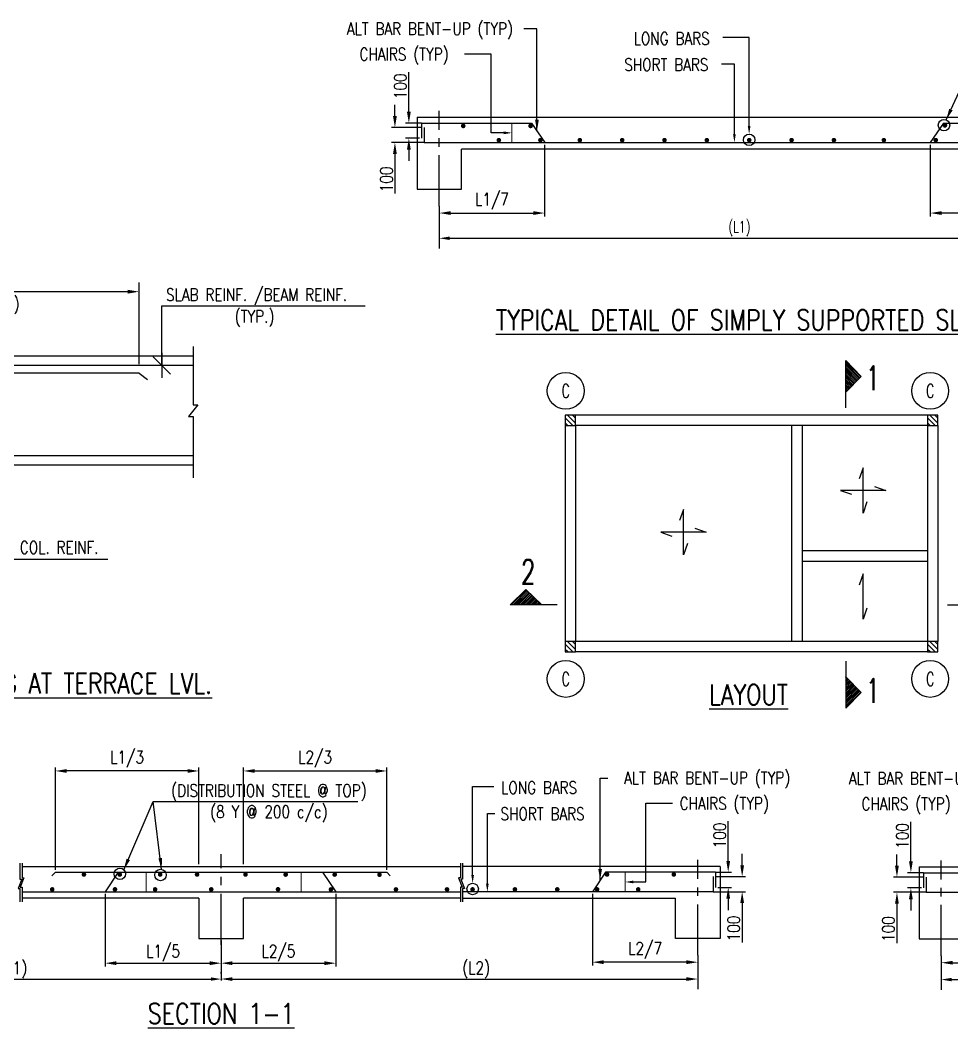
# Model space of a CAD drawing. Extents: x 482149 to 629471, y -388107 to -272741.
# Drawn here: x 565117 to 585690, y -314157 to -291904 of the extents above; entities that cross this region are included whole.
import ezdxf
from ezdxf.enums import TextEntityAlignment as Align
from ezdxf.lldxf.tags import DXFTag

# ---------------------------------------------------------------- set-up
doc = ezdxf.new("R2010")
doc.units = 0
doc.header["$LTSCALE"] = 500
doc.header["$MEASUREMENT"] = 0
doc.linetypes.add('CENTER2', pattern=[1.125, 0.75, -0.125, 0.125, -0.125])
doc.linetypes.add('HIDDEN2', pattern=[0.1875, 0.125, -0.0625])
doc.layers.get('DEFPOINTS').update_dxf_attribs({"color": 4})
for name, color, linetype in [('BRAKE LINE', 8, 'Continuous'), ('CENTERLINE', 8, 'CENTER2'), ('DIM', 5, 'Continuous'), ('dimention', 7, 'Continuous'), ('hat', 8, 'Continuous'), ('NO. SECTION', 1, 'Continuous'), ('other', 5, 'Continuous'), ('S-BEAM INNER', 4, 'HIDDEN2'), ('S-COLUMN', 1, 'Continuous'), ('S-COLUMN CIRCLE', 9, 'Continuous'), ('S-COLUMN HATCH', 8, 'Continuous'), ('S-COLUMN NO', 2, 'Continuous'), ('S-CONCRET LINE', 4, 'Continuous'), ('S-REINFORCEMENT', 6, 'Continuous'), ('S-SCHEDULE', 2, 'Continuous'), ('S-SLAB MARK', 3, 'Continuous'), ('S-TEXT-1', 4, 'Continuous'), ('S-TITLE', 6, 'Continuous'), ('TXT', 4, 'Continuous')]:
    doc.layers.add(name, color=color, linetype=linetype)
doc.layers.add('LINE', color=253, linetype='Continuous', lineweight=18)
doc.styles.add('ROMANS', font='simplex.shx', dxfattribs={"width": 0.8, "height": 275, "bigfont": 'bigfont.shx'})
doc.styles.add('ROMENT', font='simplex.shx', dxfattribs={"bigfont": 'bigfont.shx'})
tags = doc.linetypes.add('HIDDEN', pattern=[0.375, 0.25, -0.125]).pattern_tags.tags
tags[6:7] = [DXFTag(74, 4), DXFTag(75, 0), DXFTag(340, '0'), DXFTag(46, 1.0), DXFTag(50, 0.0), DXFTag(44, 0.0), DXFTag(45, 0.0)]
tags[4:5] = [DXFTag(74, 4), DXFTag(75, 0), DXFTag(340, '0'), DXFTag(46, 1.0), DXFTag(50, 0.0), DXFTag(44, 0.0), DXFTag(45, 0.0)]
doc.dimstyles.new('5', dxfattribs={"dimtxt": 250, "dimasz": 250, "dimexe": 60, "dimexo": 60, "dimgap": 150, "dimtad": 1, "dimdec": 0, "dimlfac": 0.2, "dimzin": 0, "dimdsep": 46, "dimtxsty": 'ROMANS', "dimcen": -250, "dimclrd": 5, "dimclre": 5, "dimclrt": 4, "dimadec": 0, "dimazin": 0, "dimtfac": 1, "dimtdec": 0, "dimtix": 1, "dimtofl": 0, "dimtmove": 2, "dimatfit": 3, "dimfxl": 0, "dimtolj": 1, "dimtzin": 0, "dimarcsym": 0})
doc.dimstyles.new('Copy(2) of Standard', dxfattribs={"dimtxt": 300, "dimasz": 250, "dimexe": 75, "dimexo": 50, "dimgap": 50, "dimtad": 1, "dimdec": 0, "dimrnd": 5, "dimzin": 0, "dimdsep": 46, "dimtxsty": 'ROMANS', "dimcen": 0, "dimclrd": 5, "dimclre": 5, "dimclrt": 4, "dimadec": 0, "dimazin": 0, "dimtfac": 1, "dimtdec": 0, "dimtofl": 0, "dimtmove": 0, "dimatfit": 3, "dimfxl": 0, "dimtolj": 1, "dimtzin": 0, "dimarcsym": 0})
doc.dimstyles.new('dim25', dxfattribs={"dimtxt": 250, "dimasz": 250, "dimexe": 200, "dimexo": 200, "dimgap": 100, "dimtad": 1, "dimdec": 0, "dimlfac": 0.25, "dimzin": 0, "dimdsep": 46, "dimtxsty": 'ROMANS', "dimcen": 0, "dimclrd": 5, "dimclre": 5, "dimclrt": 4, "dimadec": 0, "dimazin": 0, "dimtfac": 1, "dimtdec": 0, "dimtix": 1, "dimtofl": 0, "dimtmove": 2, "dimatfit": 3, "dimfxl": 0, "dimtolj": 1, "dimtzin": 0, "dimlwd": -1, "dimlwe": -1, "dimarcsym": 0})
doc.dimstyles.new('INT$7', dxfattribs={"dimtxt": 9, "dimasz": 8, "dimexe": 8, "dimexo": 3, "dimgap": 2, "dimtad": 1, "dimdec": 0, "dimzin": 0, "dimdsep": 46, "dimtxsty": 'ROMANS', "dimblk": 'DIMTICK', "dimcen": -0.25, "dimclrd": 5, "dimclre": 5, "dimclrt": 4, "dimadec": 0, "dimazin": 0, "dimtfac": 1, "dimtdec": 0, "dimtix": 1, "dimtofl": 0, "dimtmove": 2, "dimatfit": 3, "dimldrblk": 'DIMTICK', "dimfxl": 0, "dimtolj": 1, "dimtzin": 0, "dimarcsym": 0})
doc.dimstyles.new('INT1', dxfattribs={"dimtxt": 250, "dimasz": 250, "dimexe": 150, "dimexo": 60, "dimgap": 75, "dimtad": 1, "dimdec": 0, "dimzin": 0, "dimdsep": 46, "dimtxsty": 'ROMANS', "dimcen": -250, "dimclrd": 5, "dimclre": 5, "dimclrt": 4, "dimadec": 0, "dimazin": 0, "dimtfac": 1, "dimtdec": 0, "dimtix": 1, "dimtofl": 0, "dimtmove": 2, "dimatfit": 3, "dimfxl": 0, "dimtolj": 1, "dimtzin": 0, "dimarcsym": 0})

# ---------------------------------------------------------------- blocks, each defined once
blk = doc.blocks.new('*D62')
at = {"layer": 'DEFPOINTS', "color": 0}
for p in [(576699, -294608), (574372, -296008), (576699, -296164)]:
    blk.add_point(p, dxfattribs=at)
at = {"layer": 'DIM', "color": 5, "lineweight": -2}
for p, q in [((576699, -294658), (576699, -296239)), ((574372, -296058), (574372, -296239)), ((574622, -296164), (576449, -296164))]:
    blk.add_line(p, q, dxfattribs=at)
at = {"layer": 'DIM', "color": 5}
for points in [[(574622, -296122), (574622, -296206), (574372, -296164)], [(576449, -296206), (576449, -296122), (576699, -296164)]]:
    blk.add_solid(points, dxfattribs=at)
at = {"layer": 'DIM', "color": 4, "insert": (575535, -295904), "char_height": 275, "attachment_point": 5, "style": 'ROMANS'}
blk.add_mtext('\\A1;L1/7', dxfattribs=at)
blk = doc.blocks.new('*D63')
at = {"layer": 'DEFPOINTS', "color": 0}
for p in [(573700, -294177), (574027, -294177), (573982, -294512)]:
    blk.add_point(p, dxfattribs=at)
at = {"layer": 'DIM', "color": 5, "lineweight": -2}
for p, q in [((573700, -293927), (573700, -293053)), ((573977, -294177), (573625, -294177)), ((573932, -294512), (573625, -294512)), ((573700, -294762), (573700, -295012))]:
    blk.add_line(p, q, dxfattribs=at)
at = {"layer": 'DIM', "color": 5}
for points in [[(573658, -293927), (573742, -293927), (573700, -294177)], [(573742, -294762), (573658, -294762), (573700, -294512)]]:
    blk.add_solid(points, dxfattribs=at)
at = {"layer": 'DIM', "color": 4, "insert": (573512, -293365), "char_height": 275, "attachment_point": 5, "rotation": 90, "style": 'ROMANS'}
blk.add_mtext('\\A1;100', dxfattribs=at)
blk = doc.blocks.new('*D64')
at = {"layer": 'DEFPOINTS', "color": 0}
for p in [(574035, -294273), (573392, -294608), (574080, -294608)]:
    blk.add_point(p, dxfattribs=at)
at = {"layer": 'DIM', "color": 5, "lineweight": -2}
for p, q in [((573392, -294023), (573392, -293773)), ((573985, -294273), (573317, -294273)), ((574030, -294608), (573317, -294608)), ((573392, -294858), (573392, -295732))]:
    blk.add_line(p, q, dxfattribs=at)
at = {"layer": 'DIM', "color": 5}
for points in [[(573350, -294023), (573434, -294023), (573392, -294273)], [(573434, -294858), (573350, -294858), (573392, -294608)]]:
    blk.add_solid(points, dxfattribs=at)
at = {"layer": 'DIM', "color": 4, "insert": (573205, -295420), "char_height": 275, "attachment_point": 5, "rotation": 90, "style": 'ROMANS'}
blk.add_mtext('\\A1;100', dxfattribs=at)
blk = doc.blocks.new('*D65')
at = {"layer": 'DEFPOINTS', "color": 0}
for p in [(585215, -294608), (585215, -296164), (587752, -296008)]:
    blk.add_point(p, dxfattribs=at)
at = {"layer": 'DIM', "color": 5, "lineweight": -2}
for p, q in [((585215, -294658), (585215, -296239)), ((587502, -296164), (585465, -296164)), ((587752, -296058), (587752, -296239))]:
    blk.add_line(p, q, dxfattribs=at)
at = {"layer": 'DIM', "color": 5}
for points in [[(585465, -296122), (585465, -296206), (585215, -296164)], [(587502, -296206), (587502, -296122), (587752, -296164)]]:
    blk.add_solid(points, dxfattribs=at)
at = {"layer": 'DIM', "color": 4, "insert": (586484, -295904), "char_height": 275, "attachment_point": 5, "style": 'ROMANS'}
blk.add_mtext('\\A1;L1/7', dxfattribs=at)
blk = doc.blocks.new('DIMTICK')
for p, q in [((0, 1), (0, -1)), ((-1, 0), (1, 0))]:
    blk.add_line(p, q)
at = {"color": 2, "const_width": 0.1}
blk.add_lwpolyline([(0.707, 0.707), (-0.707, -0.707)], dxfattribs=at)
blk = doc.blocks.new('*D169')
at = {"layer": 'DEFPOINTS', "color": 0}
for p in [(567744, -297900), (567744, -299698), (561675, -299818)]:
    blk.add_point(p, dxfattribs=at)
at = {"layer": 'DIM', "color": 5}
for p, q in [((561675, -299618), (561675, -297700)), ((567744, -299498), (567744, -297700)), ((561925, -297900), (567494, -297900))]:
    blk.add_line(p, q, dxfattribs=at)
for points in [[(561925, -297859), (561925, -297942), (561675, -297900)], [(567494, -297942), (567494, -297859), (567744, -297900)]]:
    blk.add_solid(points, dxfattribs=at)
at = {"layer": 'DIM', "color": 4, "char_height": 275, "attachment_point": 5, "style": 'ROMANS'}
for s, insert in [('\\A1;Ld', (564709, -297663)), ('(TYP)', (564709, -298210))]:
    blk.add_mtext(s, dxfattribs=dict(at, insert=insert))
blk = doc.blocks.new('*D456')
at = {"layer": 'DEFPOINTS', "color": 0}
for p in [(580080, -312518), (580080, -313079), (569555, -313110)]:
    blk.add_point(p, dxfattribs=at)
at = {"layer": 'DIM', "color": 5, "lineweight": -2}
for p, q in [((580080, -312668), (580080, -313229)), ((569555, -312960), (569555, -312929)), ((569805, -313079), (579830, -313079))]:
    blk.add_line(p, q, dxfattribs=at)
at = {"layer": 'DIM', "color": 5}
for points in [[(569805, -313038), (569805, -313121), (569555, -313079)], [(579830, -313121), (579830, -313038), (580080, -313079)]]:
    blk.add_solid(points, dxfattribs=at)
blk = doc.blocks.new('*D457')
at = {"layer": 'DEFPOINTS', "color": 0}
for p in [(573214, -308484), (570046, -310592), (573214, -310720)]:
    blk.add_point(p, dxfattribs=at)
at = {"layer": 'TXT', "color": 5, "linetype": 'ByBlock', "lineweight": -2}
for p, q in [((570046, -310542), (570046, -308409)), ((573214, -310670), (573214, -308409))]:
    blk.add_line(p, q, dxfattribs=at)
at = {"layer": 'TXT', "color": 5, "lineweight": -2}
blk.add_line((570296, -308484), (572964, -308484), dxfattribs=at)
at = {"layer": 'TXT', "color": 5}
for points in [[(570296, -308443), (570296, -308526), (570046, -308484)], [(572964, -308526), (572964, -308443), (573214, -308484)]]:
    blk.add_solid(points, dxfattribs=at)
at = {"layer": 'TXT', "color": 4, "insert": (571630, -308225), "char_height": 275, "attachment_point": 5, "style": 'ROMANS'}
blk.add_mtext('\\A1;{L2/3}', dxfattribs=at)
blk = doc.blocks.new('*D458')
at = {"layer": 'DEFPOINTS', "color": 0}
for p in [(572087, -311151), (569555, -312181), (572087, -312729)]:
    blk.add_point(p, dxfattribs=at)
at = {"layer": 'DIM', "color": 5, "lineweight": -2}
for p, q in [((572087, -311201), (572087, -312804)), ((569555, -312231), (569555, -312804)), ((569805, -312729), (571837, -312729))]:
    blk.add_line(p, q, dxfattribs=at)
at = {"layer": 'DIM', "color": 5}
for points in [[(569805, -312687), (569805, -312771), (569555, -312729)], [(571837, -312771), (571837, -312687), (572087, -312729)]]:
    blk.add_solid(points, dxfattribs=at)
at = {"layer": 'DIM', "color": 4, "insert": (570821, -312509), "char_height": 275, "attachment_point": 5, "style": 'ROMANS'}
blk.add_mtext('\\A1;{L2/5}', dxfattribs=at)
blk = doc.blocks.new('*D459')
at = {"layer": 'DEFPOINTS', "color": 0}
for p in [(566992, -311151), (569555, -312181), (569555, -312729)]:
    blk.add_point(p, dxfattribs=at)
at = {"layer": 'DIM', "color": 5, "lineweight": -2}
for p, q in [((566992, -311201), (566992, -312804)), ((569555, -312231), (569555, -312804)), ((567242, -312729), (569305, -312729))]:
    blk.add_line(p, q, dxfattribs=at)
at = {"layer": 'DIM', "color": 5}
for points in [[(567242, -312687), (567242, -312771), (566992, -312729)], [(569305, -312771), (569305, -312687), (569555, -312729)]]:
    blk.add_solid(points, dxfattribs=at)
at = {"layer": 'DIM', "color": 4, "insert": (568273, -312509), "char_height": 275, "attachment_point": 5, "style": 'ROMANS'}
blk.add_mtext('\\A1;L1/5', dxfattribs=at)
blk = doc.blocks.new('*D461')
at = {"layer": 'DEFPOINTS', "color": 0}
for p in [(565895, -308484), (569063, -310592), (565895, -310720)]:
    blk.add_point(p, dxfattribs=at)
at = {"layer": 'TXT', "color": 5, "linetype": 'ByBlock', "lineweight": -2}
for p, q in [((565895, -310670), (565895, -308409)), ((569063, -310542), (569063, -308409))]:
    blk.add_line(p, q, dxfattribs=at)
at = {"layer": 'TXT', "color": 5, "lineweight": -2}
blk.add_line((568813, -308484), (566145, -308484), dxfattribs=at)
at = {"layer": 'TXT', "color": 5}
for points in [[(566145, -308443), (566145, -308526), (565895, -308484)], [(568813, -308526), (568813, -308443), (569063, -308484)]]:
    blk.add_solid(points, dxfattribs=at)
at = {"layer": 'TXT', "color": 4, "insert": (567479, -308225), "char_height": 275, "attachment_point": 5, "style": 'ROMANS'}
blk.add_mtext('\\A1;L1/3', dxfattribs=at)
blk = doc.blocks.new('*D464')
at = {"layer": 'DEFPOINTS', "color": 0}
for p in [(577753, -311151), (580080, -312551), (577753, -312707)]:
    blk.add_point(p, dxfattribs=at)
at = {"layer": 'DIM', "color": 5, "lineweight": -2}
for p, q in [((577753, -311201), (577753, -312782)), ((580080, -312601), (580080, -312782)), ((579830, -312707), (578003, -312707))]:
    blk.add_line(p, q, dxfattribs=at)
at = {"layer": 'DIM', "color": 5}
for points in [[(578003, -312665), (578003, -312749), (577753, -312707)], [(579830, -312749), (579830, -312665), (580080, -312707)]]:
    blk.add_solid(points, dxfattribs=at)
at = {"layer": 'DIM', "color": 4, "insert": (578917, -312447), "char_height": 275, "attachment_point": 5, "style": 'ROMANS'}
blk.add_mtext('\\A1;{L2/7}', dxfattribs=at)
blk = doc.blocks.new('*D465')
at = {"layer": 'DEFPOINTS', "color": 0}
for p in [(580425, -310720), (580752, -310720), (580470, -311055)]:
    blk.add_point(p, dxfattribs=at)
at = {"layer": 'TXT', "color": 5, "linetype": 'ByBlock', "lineweight": -2}
for p, q in [((580752, -310470), (580752, -309596)), ((580475, -310720), (580827, -310720)), ((580520, -311055), (580827, -311055)), ((580752, -311305), (580752, -311555))]:
    blk.add_line(p, q, dxfattribs=at)
at = {"layer": 'TXT', "color": 5}
for points in [[(580711, -310470), (580794, -310470), (580752, -310720)], [(580794, -311305), (580711, -311305), (580752, -311055)]]:
    blk.add_solid(points, dxfattribs=at)
at = {"layer": 'TXT', "color": 4, "insert": (580565, -309908), "char_height": 275, "attachment_point": 5, "rotation": 90, "style": 'ROMANS'}
blk.add_mtext('\\A1;100', dxfattribs=at)
blk = doc.blocks.new('*D466')
at = {"layer": 'DEFPOINTS', "color": 0}
for p in [(580418, -310816), (580373, -311151), (581060, -311151)]:
    blk.add_point(p, dxfattribs=at)
at = {"layer": 'DIM', "color": 5, "lineweight": -2}
for p, q in [((581060, -310566), (581060, -310316)), ((580468, -310816), (581135, -310816)), ((580423, -311151), (581135, -311151)), ((581060, -311401), (581060, -312275))]:
    blk.add_line(p, q, dxfattribs=at)
at = {"layer": 'DIM', "color": 5}
for points in [[(581019, -310566), (581102, -310566), (581060, -310816)], [(581102, -311401), (581019, -311401), (581060, -311151)]]:
    blk.add_solid(points, dxfattribs=at)
at = {"layer": 'DIM', "color": 4, "insert": (580873, -311963), "char_height": 275, "attachment_point": 5, "rotation": 90, "style": 'ROMANS'}
blk.add_mtext('\\A1;100', dxfattribs=at)
blk = doc.blocks.new('*D470')
at = {"layer": 'DEFPOINTS', "color": 0}
for p in [(587785, -311163), (585458, -312562), (587785, -312718)]:
    blk.add_point(p, dxfattribs=at)
at = {"layer": 'DIM', "color": 5, "lineweight": -2}
for p, q in [((587785, -311213), (587785, -312793)), ((585458, -312612), (585458, -312793)), ((585708, -312718), (587535, -312718))]:
    blk.add_line(p, q, dxfattribs=at)
at = {"layer": 'DIM', "color": 5}
for points in [[(585708, -312677), (585708, -312760), (585458, -312718)], [(587535, -312760), (587535, -312677), (587785, -312718)]]:
    blk.add_solid(points, dxfattribs=at)
at = {"layer": 'DIM', "color": 4, "insert": (586621, -312459), "char_height": 275, "attachment_point": 5, "style": 'ROMANS'}
blk.add_mtext('\\A1;{L1/7}', dxfattribs=at)
blk = doc.blocks.new('*D471')
at = {"layer": 'DEFPOINTS', "color": 0}
for p in [(584786, -310731), (585113, -310731), (585068, -311066)]:
    blk.add_point(p, dxfattribs=at)
at = {"layer": 'TXT', "color": 5, "linetype": 'ByBlock', "lineweight": -2}
for p, q in [((584786, -310481), (584786, -309607)), ((585063, -310731), (584711, -310731)), ((585018, -311066), (584711, -311066)), ((584786, -311316), (584786, -311566))]:
    blk.add_line(p, q, dxfattribs=at)
at = {"layer": 'TXT', "color": 5}
for points in [[(584744, -310481), (584827, -310481), (584786, -310731)], [(584827, -311316), (584744, -311316), (584786, -311066)]]:
    blk.add_solid(points, dxfattribs=at)
at = {"layer": 'TXT', "color": 4, "insert": (584598, -309919), "char_height": 275, "attachment_point": 5, "rotation": 90, "style": 'ROMANS'}
blk.add_mtext('\\A1;100', dxfattribs=at)
blk = doc.blocks.new('*D472')
at = {"layer": 'DEFPOINTS', "color": 0}
for p in [(585120, -310828), (584478, -311163), (585165, -311163)]:
    blk.add_point(p, dxfattribs=at)
at = {"layer": 'DIM', "color": 5, "lineweight": -2}
for p, q in [((584478, -310578), (584478, -310328)), ((585070, -310828), (584403, -310828)), ((585115, -311163), (584403, -311163)), ((584478, -311413), (584478, -312286))]:
    blk.add_line(p, q, dxfattribs=at)
at = {"layer": 'DIM', "color": 5}
for points in [[(584436, -310578), (584519, -310578), (584478, -310828)], [(584519, -311413), (584436, -311413), (584478, -311163)]]:
    blk.add_solid(points, dxfattribs=at)
at = {"layer": 'DIM', "color": 4, "insert": (584290, -311975), "char_height": 275, "attachment_point": 5, "rotation": 90, "style": 'ROMANS'}
blk.add_mtext('\\A1;100', dxfattribs=at)

msp = doc.modelspace()

# ---------------------------------------------------------------- hatches: boundary and pattern name
at = {"layer": 'NO. SECTION', "ltscale": 5}
h = msp.add_hatch(dxfattribs=at)
h.set_pattern_fill('ANSI31', color=256, scale=220.680914, angle=90, style=0)
h.set_pattern_definition([(315, (580992.41, -207522.909), (19.505621, 19.505621), [])])
h.paths.add_polyline_path([(583688.228, -299770.278), (583346.303, -299422.291), (583346.303, -300118.266)])
h = msp.add_hatch(dxfattribs=at)
h.set_pattern_fill('ANSI31', color=256, scale=220.680914, angle=180, style=0)
h.set_pattern_definition([(45, (484037.535, -307169.332), (-19.505621, 19.505621), [])])
h.paths.add_polyline_path([(576284.905, -304473.514), (575936.917, -304815.44), (576632.892, -304815.44)])
h = msp.add_hatch(dxfattribs=at)
h.set_pattern_fill('ANSI31', color=256, scale=220.680914, angle=270, style=0)
h.set_pattern_definition([(45, (580992.41, -398999.02), (19.505621, -19.505621), [])])
h.paths.add_polyline_path([(583688.228, -306751.65), (583346.303, -307099.637), (583346.303, -306403.662)])
at = {"layer": 'S-COLUMN HATCH'}
h = msp.add_hatch(dxfattribs=at)
h.set_pattern_fill('ANSI31', color=256, scale=25, angle=270, style=0)
h.set_pattern_definition([(315, (552617.724, -221036.67), (56.1266, 56.1266), [])])
h.paths.add_polyline_path([(577152.011, -300856.496), (577152.011, -300626.496), (577382.011, -300626.496), (577382.011, -300856.496)])
h = msp.add_hatch(dxfattribs=at)
h.set_pattern_fill('ANSI31', color=256, scale=25, angle=270, style=0)
h.set_pattern_definition([(315, (560617.724, -221036.67), (56.1266, 56.1266), [])])
h.paths.add_polyline_path([(585152.011, -300856.496), (585152.011, -300626.496), (585382.011, -300626.496), (585382.011, -300856.496)])
h = msp.add_hatch(dxfattribs=at)
h.set_pattern_fill('ANSI31', color=256, scale=25, angle=270, style=0)
h.set_pattern_definition([(315, (552617.724, -226036.67), (56.1266, 56.1266), [])])
h.paths.add_polyline_path([(577152.011, -305856.496), (577152.011, -305626.496), (577382.011, -305626.496), (577382.011, -305856.496)])
h = msp.add_hatch(dxfattribs=at)
h.set_pattern_fill('ANSI31', color=256, scale=25, angle=270, style=0)
h.set_pattern_definition([(315, (560617.724, -226036.67), (56.1266, 56.1266), [])])
h.paths.add_polyline_path([(585152.011, -305856.496), (585152.011, -305626.496), (585382.011, -305626.496), (585382.011, -305856.496)])

# ---------------------------------------------------------------- linework, layer by layer
at = {"layer": 'BRAKE LINE', "ltscale": 2, "elevation": 0}
msp.add_lwpolyline([(568934.653, -299114.355), (568934.653, -300396.862), (569041.012, -300396.862), (568836.475, -300658.949), (568934.653, -300658.949), (568934.653, -302009.257)], dxfattribs=at)
at = {"layer": 'CENTERLINE', "ltscale": 3}
for p, q in [((574371.879, -296011.497), (574371.879, -293906.773)), ((569554.674, -312321.628), (569554.674, -310324.346)), ((580080.428, -312554.553), (580080.428, -310449.83)), ((585457.515, -312565.988), (585457.515, -310461.265))]:
    msp.add_line(p, q, dxfattribs=at)
at = {"layer": 'DIM', "color": 5}
for p, q in [((581214.289, -292286.857), (580630.076, -292286.857)), ((575521.231, -292652.934), (574928.128, -292652.934)), ((580888.909, -292879.494), (580607.309, -292879.494)), ((575794.733, -294392.449), (575521.231, -294392.449)), ((575108.571, -308829.914), (575578.741, -308829.914)), ((578931.076, -309195.99), (579524.179, -309195.99)), ((575433.95, -309422.551), (575601.508, -309422.551)), ((578657.574, -310935.505), (578931.076, -310935.505))]:
    msp.add_line(p, q, dxfattribs=at)
at = {"layer": 'DIM'}
for p, q in [((581214.289, -294240.525), (581214.289, -292286.857)), ((575521.231, -294392.449), (575521.231, -292652.934)), ((580888.909, -294427.892), (580888.909, -292879.494)), ((574597.807, -296721.413), (587526.617, -296721.413)), ((575108.571, -310783.582), (575108.571, -308829.914)), ((578931.076, -310935.505), (578931.076, -309195.99)), ((575433.95, -310970.948), (575433.95, -309422.551)), ((569554.674, -312569.206), (569554.674, -313109.555)), ((560144.59, -313079.47), (569328.747, -313079.47)), ((585683.443, -313090.905), (594867.6, -313090.905))]:
    msp.add_line(p, q, dxfattribs=at)
at = {"layer": 'DIM', "color": 8}
for points in [[(565112.795, -310518.206), (565112.795, -310871.293), (565153.465, -310871.293), (565073.773, -311076.982), (565112.795, -311076.982), (565112.795, -311374.206)], [(565159.295, -310518.157), (565159.295, -310841.793), (565199.965, -310841.793), (565120.273, -311047.482), (565159.295, -311047.482), (565159.295, -311373.973)], [(574839.795, -310518.157), (574839.795, -310841.793), (574799.125, -310841.793), (574878.816, -311047.482), (574839.795, -311047.482), (574839.795, -311373.973)], [(574886.295, -310518.206), (574886.295, -310871.293), (574845.625, -310871.293), (574925.316, -311076.982), (574886.295, -311076.982), (574886.295, -311374.206)]]:
    msp.add_lwpolyline(points, dxfattribs=at)
at = {"layer": 'DIM'}
msp.add_solid([(569328.747, -313041.808), (569328.747, -313117.117), (569554.674, -313079.47)], dxfattribs=at)
at = {"layer": 'dimention', "color": 5, "linetype": 'ByBlock'}
for p, q in [((574371.879, -296011.497), (574371.879, -296947.329)), ((580080.428, -312554.553), (580080.428, -313305.386)), ((585457.515, -312565.988), (585457.515, -313316.82))]:
    msp.add_line(p, q, dxfattribs=at)
at = {"layer": 'dimention', "color": 5}
for points in [[(581184.242, -294240.525), (581244.323, -294240.525), (581214.289, -294420.784)], [(580858.866, -294427.892), (580918.956, -294427.892), (580888.909, -294608.159)], [(575138.618, -310783.582), (575078.536, -310783.582), (575108.571, -310963.84)], [(575463.994, -310973.435), (575403.904, -310973.435), (575433.95, -311153.702)]]:
    msp.add_solid(points, dxfattribs=at)
at = {"layer": 'dimention', "color": 5, "linetype": 'ByBlock'}
for points in [[(574597.807, -296683.751), (574597.807, -296759.061), (574371.879, -296721.413)], [(579854.5, -313041.808), (579854.5, -313117.117), (580080.428, -313079.47)], [(585683.443, -313053.243), (585683.443, -313128.552), (585457.515, -313090.905)]]:
    msp.add_solid(points, dxfattribs=at)
at = {"layer": 'hat'}
for centre in [(585517.209, -294223.158), (581214.289, -294547.221), (567319.338, -310757.214), (568216.25, -310780.6), (575108.571, -311090.277)]:
    msp.add_circle(centre, 126.431, dxfattribs=at)
at = {"layer": 'LINE'}
for p, q in [((575974.991, -294176.75), (575974.991, -294608.159)), ((567898.797, -310719.807), (567898.797, -311151.216)), ((571324.514, -310719.807), (571324.514, -311151.216)), ((578477.316, -310719.807), (578477.316, -311151.216))]:
    msp.add_line(p, q, dxfattribs=at)
at = {"layer": 'NO. SECTION'}
for p, q in [((583346.303, -300462.749), (583346.303, -299422.291)), ((583346.303, -299422.291), (583688.228, -299770.278)), ((583346.303, -300118.266), (583688.228, -299770.278)), ((575936.917, -304815.44), (576284.905, -304473.514)), ((576632.892, -304815.44), (576284.905, -304473.514)), ((576977.375, -304815.44), (575936.917, -304815.44)), ((585597.218, -304815.44), (586637.676, -304815.44)), ((583346.303, -306059.179), (583346.303, -307099.637)), ((583346.303, -306403.662), (583688.228, -306751.65)), ((583346.303, -307099.637), (583688.228, -306751.65))]:
    msp.add_line(p, q, dxfattribs=at)
at = {"layer": 'other'}
for points in [[(575794.733, -294362.417), (575794.733, -294422.495), (575974.991, -294392.449)], [(578657.574, -310905.474), (578657.574, -310965.552), (578477.316, -310935.505)]]:
    msp.add_solid(points, dxfattribs=at)
at = {"layer": 'S-BEAM INNER', "linetype": 'Continuous'}
for p, q in [((585152.011, -300626.496), (577382.011, -300626.496)), ((577152.011, -300856.496), (577152.011, -305626.496)), ((585382.011, -300856.496), (585382.011, -305626.496)), ((585152.011, -305856.496), (577382.011, -305856.496))]:
    msp.add_line(p, q, dxfattribs=at)
at = {"layer": 'S-BEAM INNER', "linetype": 'HIDDEN'}
for p, q in [((577382.011, -300856.496), (577382.011, -305626.496)), ((585152.011, -300856.496), (577382.011, -300856.496)), ((582152.011, -300856.496), (582152.011, -305626.496)), ((582382.011, -300856.496), (582382.011, -305626.496)), ((585152.011, -300856.496), (585152.011, -305626.496)), ((585152.011, -303626.496), (582382.011, -303626.496)), ((585152.011, -303856.496), (582382.011, -303856.496)), ((585152.011, -305626.496), (577382.011, -305626.496))]:
    msp.add_line(p, q, dxfattribs=at)
at = {"layer": 'S-COLUMN'}
for points in [[(577382.011, -300856.496), (577382.011, -300626.496), (577152.011, -300626.496), (577152.011, -300856.496)], [(585382.011, -300856.496), (585382.011, -300626.496), (585152.011, -300626.496), (585152.011, -300856.496)], [(577382.011, -305856.496), (577382.011, -305626.496), (577152.011, -305626.496), (577152.011, -305856.496)], [(585382.011, -305856.496), (585382.011, -305626.496), (585152.011, -305626.496), (585152.011, -305856.496)]]:
    msp.add_lwpolyline(points, close=True, dxfattribs=at)
at = {"layer": 'S-COLUMN CIRCLE'}
for centre in [(577164.368, -300090.651), (577164.368, -300090.651), (585211.925, -300090.651), (585211.925, -300090.651), (577164.368, -306451.084), (577164.368, -306451.084), (585211.925, -306451.084), (585211.925, -306451.084)]:
    msp.add_circle(centre, 407.525, dxfattribs=at)
at = {"layer": 'S-CONCRET LINE', "color": 130}
for p, q in [((573880.624, -294048.45), (588243.376, -294048.45)), ((573880.624, -294048.45), (573880.624, -295638.093)), ((574863.126, -295638.093), (574863.126, -294749.765)), ((587260.874, -294749.765), (574863.126, -294749.765)), ((573880.624, -295638.093), (574863.126, -295638.093)), ((565159.295, -310591.507), (574839.795, -310591.507)), ((580571.684, -310591.507), (574886.295, -310591.507)), ((580571.684, -310591.507), (580571.684, -312181.15)), ((584966.259, -310602.941), (590651.648, -310602.941)), ((584966.259, -310602.941), (584966.259, -312192.585)), ((569063.003, -311292.822), (565159.295, -311292.822)), ((569063.003, -311292.822), (569063.003, -312181.15)), ((574839.795, -311292.822), (570045.506, -311292.822)), ((570045.506, -312181.15), (570045.506, -311292.822)), ((574886.295, -311292.822), (579589.181, -311292.822)), ((579589.181, -312181.15), (579589.181, -311292.822)), ((569063.003, -312181.15), (570045.506, -312181.15)), ((580571.684, -312181.15), (579589.181, -312181.15)), ((584966.259, -312192.585), (585948.762, -312192.585))]:
    msp.add_line(p, q, dxfattribs=at)
at = {"layer": 'S-CONCRET LINE', "color": 130, "linetype": 'Continuous'}
for p, q in [((568938.743, -299327.905), (557271.167, -299327.905)), ((568938.743, -301727.905), (564514.525, -301727.905))]:
    msp.add_line(p, q, dxfattribs=at)
at = {"layer": 'S-REINFORCEMENT'}
for p, q in [((573982.232, -294176.75), (576408.354, -294176.75)), ((573982.232, -294176.75), (573982.232, -294511.641)), ((576408.354, -294176.75), (576699.058, -294608.159)), ((585505.884, -294176.75), (585215.187, -294608.159)), ((585505.884, -294176.75), (588141.768, -294176.75)), ((574034.519, -294273.264), (574034.519, -294608.159)), ((574034.519, -294608.159), (588089.481, -294608.159)), ((565894.875, -310719.807), (565818.79, -310801.331)), ((565894.875, -310719.807), (573213.817, -310719.807)), ((567282.516, -310719.807), (566991.819, -311151.216)), ((571796.508, -310719.807), (572087.213, -311151.216)), ((573213.817, -310719.807), (573289.902, -310801.331)), ((578043.954, -310719.807), (577753.249, -311151.216)), ((580470.075, -310719.807), (578043.954, -310719.807)), ((580417.788, -310816.32), (580417.788, -311151.216)), ((580470.075, -310719.807), (580470.075, -311054.697)), ((585067.868, -310731.242), (587493.989, -310731.242)), ((585067.868, -310731.242), (585067.868, -311066.132)), ((585120.155, -310827.755), (585120.155, -311162.651)), ((565159.295, -311151.216), (574839.795, -311151.216)), ((580417.788, -311151.216), (574886.295, -311151.216)), ((585120.155, -311162.651), (590651.648, -311162.651))]:
    msp.add_line(p, q, dxfattribs=at)
at = {"layer": 'S-REINFORCEMENT', "linetype": 'Continuous'}
for p, q in [((568938.743, -299527.905), (557271.167, -299527.905)), ((567743.619, -299697.673), (567931.659, -299836.445)), ((568938.743, -301527.905), (557271.167, -301527.905))]:
    msp.add_line(p, q, dxfattribs=at)
at = {"layer": 'S-REINFORCEMENT', "const_width": 50.698, "elevation": 0}
for points in [[(574875.055, -294240.395, 1), (574925.747, -294240.395, 1)], [(576362.808, -294240.395, 1), (576413.5, -294240.395, 1)], [(585513.135, -294228.46, 1), (585563.836, -294228.46, 1)], [(575662.543, -294553.792, 1), (575713.235, -294553.792, 1)], [(576630.324, -294553.792, -1), (576579.62, -294553.792, -1)], [(577500.575, -294553.792, -1), (577449.872, -294553.792, -1)], [(578435.851, -294553.792, -1), (578385.148, -294553.792, -1)], [(579371.128, -294553.792, -1), (579320.424, -294553.792, -1)], [(580306.404, -294553.792, -1), (580255.7, -294553.792, -1)], [(581241.68, -294553.792, -1), (581190.977, -294553.792, -1)], [(582176.956, -294553.792, -1), (582126.253, -294553.792, -1)], [(583112.233, -294553.792, -1), (583061.529, -294553.792, -1)], [(584215.162, -294553.792, -1), (584164.458, -294553.792, -1)], [(585309.939, -294553.792, 1), (585360.63, -294553.792, 1)]]:
    msp.add_lwpolyline(points, format="xyb", close=True, dxfattribs=at)
at = {"layer": 'S-REINFORCEMENT', "linetype": 'Continuous', "elevation": 0}
msp.add_lwpolyline([(567743.619, -299697.673), (561794.525, -299697.673, 0.414213562), (561674.525, -299817.673), (561674.525, -305433.844)], format="xyb", dxfattribs=at)
at = {"layer": 'S-REINFORCEMENT', "const_width": 50.698}
for points in [[(566499.202, -310771.344, 1), (566549.894, -310771.344, 1)], [(567291.264, -310771.517, 1), (567341.965, -310771.517, 1)], [(568182.415, -310771.017, 1), (568233.107, -310771.017, 1)], [(568997.828, -310771.017, 1), (569048.52, -310771.017, 1)], [(570118.433, -310771.017, -1), (570067.742, -310771.017, -1)], [(571005.084, -310771.517, -1), (570954.383, -310771.517, -1)], [(572087.584, -310771.517, -1), (572036.883, -310771.517, -1)], [(573025.971, -310774.017, 1), (573076.663, -310774.017, 1)], [(578101.407, -310770.716, -1), (578050.716, -310770.716, -1)], [(579577.252, -310770.622, -1), (579526.56, -310770.622, -1)], [(565798.941, -311099.335, 1), (565849.632, -311099.335, 1)], [(567184.568, -311099.335, 1), (567235.26, -311099.335, 1)], [(568071.713, -311099.335, 1), (568122.413, -311099.335, 1)], [(569310.682, -311099.335, 1), (569361.374, -311099.335, 1)], [(570785.423, -311096.848, 1), (570836.115, -311096.848, 1)], [(571954.845, -311100.336, 1), (572005.536, -311100.336, 1)], [(573389.354, -311100.336, 1), (573440.046, -311100.336, 1)], [(574517.343, -311100.336, 1), (574568.035, -311100.336, 1)], [(575081.18, -311099.335, 1), (575131.883, -311099.335, 1)], [(576016.456, -311099.335, 1), (576067.159, -311099.335, 1)], [(576951.732, -311099.335, 1), (577002.436, -311099.335, 1)], [(577831.776, -311099.335, 1), (577882.479, -311099.335, 1)], [(578789.764, -311099.335, -1), (578739.072, -311099.335, -1)]]:
    msp.add_lwpolyline(points, format="xyb", close=True, dxfattribs=at)
at = {"layer": 'S-SLAB MARK'}
for points in [[(583814.954, -302542.029), (583729.267, -302787.792), (583729.267, -301787.792), (583643.579, -302033.554)], [(583983.504, -302202.104), (584229.267, -302287.792), (583229.267, -302287.792), (583475.029, -302373.479)], [(579849.727, -303464.329), (579764.04, -303710.092), (579764.04, -302710.092), (579678.352, -302955.855)], [(580018.277, -303124.405), (580264.04, -303210.092), (579264.04, -303210.092), (579509.802, -303295.779)], [(583814.954, -304887.183), (583729.267, -305132.946), (583729.267, -304132.946), (583643.579, -304378.708)]]:
    msp.add_lwpolyline(points, dxfattribs=at)

# ---------------------------------------------------------------- texts
at = {"layer": 'NO. SECTION', "style": 'ROMANS', "width": 0.7}
for s, p in [('1', (583947.307, -299809.455)), ('2', (576335.288, -304087.251)), ('1', (583947.307, -306712.474))]:
    msp.add_text(s, height=533.333, dxfattribs=at).set_placement(p, align=Align.MIDDLE)
at = {"layer": 'S-COLUMN NO', "style": 'ROMANS', "width": 0.7}
for p in [(577164.368, -300090.651), (585211.925, -300090.651), (577164.368, -306451.084), (585211.925, -306451.084)]:
    msp.add_text('C', height=300, dxfattribs=at).set_placement(p, align=Align.MIDDLE)
at = {"layer": 'S-SCHEDULE', "color": 4, "style": 'ROMANS', "width": 0.7}
msp.add_text(' (L1)', height=250, dxfattribs=at).set_placement((580939.741, -296484.698), align=Align.MIDDLE)
at = {"layer": 'S-TEXT-1', "linetype": 'ByBlock', "style": 'ROMANS', "width": 0.8}
for s, p in [('ALT BAR BENT-UP (TYP)', (574164.941, -292113.83)), ('ALT BAR BENT-UP (TYP)', (580287.366, -308656.886)), ('ALT BAR BENT-UP (TYP)', (585250.577, -308668.321)), ('(DISTRIBUTION STEEL @ TOP)', (570609.299, -308936.928)), ('(8 Y @ 200 c/c)', (570609.299, -309404.564)), (' (L1)', (564889.023, -312850.877)), (' (L2)', (575110.066, -312850.877))]:
    msp.add_text(s, height=275, dxfattribs=at).set_placement(p, align=Align.MIDDLE)
at = {"layer": 'S-TEXT-1', "style": 'ROMENT', "width": 0.8}
for s, p in [('LONG BARS', (578663.706, -292310.59)), ('SHORT BARS', (578457.222, -292887.867))]:
    msp.add_text(s, height=275, dxfattribs=at).set_placement(p, align=Align.MIDDLE_LEFT)
at = {"layer": 'S-TEXT-1', "linetype": 'ByBlock', "style": 'ROMANS', "width": 0.8}
for s, p in [('CHAIRS (TYP)', (572608.222, -292656.704)), ('LONG BARS', (575736.921, -308853.646)), ('CHAIRS (TYP)', (579679.704, -309199.76)), ('CHAIRS (TYP)', (583693.858, -309211.195)), ('SHORT BARS', (575723.405, -309430.924))]:
    msp.add_text(s, height=275, dxfattribs=at).set_placement(p, align=Align.MIDDLE_LEFT)
at = {"layer": 'S-TEXT-1', "style": 'ROMENT', "width": 0.8}
for s, p in [('SLAB REINF. /BEAM REINF. ', (568338.483, -298103.254)), ('(TYP.)', (569853.244, -298582.972)), ('COL. REINF.', (565109.911, -303687.391))]:
    msp.add_text(s, height=275, dxfattribs=at).set_placement(p)
at = {"layer": 'S-TITLE', "style": 'ROMANS', "width": 0.8}
for s, p in [('%%UTYPICAL DETAIL OF SIMPLY SUPPORTED SLAB', (581062, -298525.031)), ('%%UTYPICAL DETAILS OF COL. CLOSING AT TERRACE LVL.', (563014.525, -306551.861)), ('%%ULAYOUT', (581201.186, -306798.964)), ('%%USECTION 1-1', (569554.674, -313841.772))]:
    msp.add_text(s, height=450, dxfattribs=at).set_placement(p, align=Align.MIDDLE_CENTER)

# ---------------------------------------------------------------- dimensions: what is measured, and where the dimension line sits
at = {"layer": 'DIM'}
for base, p1, p2, picture, middle in [((573699.915, -294176.75), (573982.232, -294511.641), (574027.297, -294176.75), '*D63', (573512.415, -293364.846)), ((573392.034, -294608.154), (574034.519, -294273.264), (574079.584, -294608.154), '*D64', (573204.534, -295420.059)), ((581060.273, -311151.211), (580417.788, -310816.32), (580372.723, -311151.211), '*D466', (580872.773, -311963.115)), ((584477.67, -311162.645), (585120.155, -310827.755), (585165.22, -311162.645), '*D472', (584290.17, -311974.55))]:
    dim = msp.add_linear_dim(base=base, p1=p1, p2=p2, angle=90, text='100', dimstyle='Copy(2) of Standard', dxfattribs=at)
    dim.commit()
    dim.dimension.update_dxf_attribs({"geometry": picture, "text_midpoint": middle})
for base, p1, p2, text, dimstyle, override, picture, middle in [((576699.058, -296163.857), (574371.879, -296007.78), (576699.058, -294608.159), 'L1/7', 'Copy(2) of Standard', {"dimfxl": 60}, '*D62', (575535.469, -295904.333)), ((569554.674, -312728.855), (566991.819, -311151.216), (569554.674, -312181.15), 'L1/5', 'Copy(2) of Standard', {"dimgap": 10, "dimfxl": 60}, '*D459', (568273.247, -312509.331)), ((572087.213, -312728.855), (569554.674, -312181.15), (572087.213, -311151.216), '{L2/5}', 'Copy(2) of Standard', {"dimgap": 10, "dimtxsty": 'ROMANS', "dimfxl": 60}, '*D458', (570820.944, -312509.331)), ((587784.694, -312718.348), (585457.515, -312562.271), (587784.694, -311162.651), '{L1/7}', 'Copy(2) of Standard', {"dimtxsty": 'ROMANS', "dimfxl": 60}, '*D470', (586621.105, -312458.824)), ((580080.428, -313079.47), (569554.674, -313109.555), (580080.428, -312518.128), ' ', 'INT1', {"dimexo": 150, "dimlfac": 0.25}, '*D456', (574409.513, -313079.47))]:
    dim = msp.add_linear_dim(base=base, p1=p1, p2=p2, text=text, dimstyle=dimstyle, override=override, dxfattribs=at)
    dim.commit()
    dim.dimension.update_dxf_attribs({"geometry": picture, "text_midpoint": middle})
for base, p1, p2, text, override, picture, middle in [((585215.187, -296163.857), (587752.121, -296007.78), (585215.187, -294608.159), 'L1/7', {"dimfxl": 60}, '*D65', (586483.654, -295904.333)), ((577753.249, -312706.913), (580080.428, -312550.836), (577753.249, -311151.216), '{L2/7}', {"dimtxsty": 'ROMANS', "dimfxl": 60}, '*D464', (578916.839, -312447.389))]:
    dim = msp.add_linear_dim(base=base, p1=p1, p2=p2, angle=180, text=text, dimstyle='Copy(2) of Standard', override=override, dxfattribs=at)
    dim.commit()
    dim.dimension.update_dxf_attribs({"geometry": picture, "text_midpoint": middle})
dim = msp.add_linear_dim(base=(567743.619, -297900.188), p1=(561674.525, -299817.673), p2=(567743.619, -299697.673), text='Ld\\X(TYP)', dimstyle='dim25', dxfattribs=at)
dim.commit()
dim.dimension.update_dxf_attribs({"geometry": '*D169', "text_midpoint": (564709.072, -297900.188)})
at = {"layer": 'TXT', "linetype": 'ByBlock'}
for base, p1, p2, text, override, picture, middle in [((565894.875, -308484.18), (569063.003, -310591.507), (565894.875, -310719.807), 'L1/3', {"dimfxl": 60}, '*D461', (567478.939, -308224.657)), ((573213.817, -308484.18), (570045.506, -310591.507), (573213.817, -310719.807), '{L2/3}', {"dimtxsty": 'ROMANS', "dimfxl": 60}, '*D457', (571629.661, -308224.657))]:
    dim = msp.add_linear_dim(base=base, p1=p1, p2=p2, text=text, dimstyle='Copy(2) of Standard', override=override, dxfattribs=at)
    dim.commit()
    dim.dimension.update_dxf_attribs({"geometry": picture, "text_midpoint": middle})
for base, p1, p2, picture, middle in [((580752.392, -310719.807), (580470.075, -311054.697), (580425.011, -310719.807), '*D465', (580564.892, -309907.902)), ((584785.551, -310731.242), (585067.868, -311066.132), (585112.932, -310731.242), '*D471', (584598.051, -309919.337))]:
    dim = msp.add_linear_dim(base=base, p1=p1, p2=p2, angle=90, text='100', dimstyle='Copy(2) of Standard', dxfattribs=at)
    dim.commit()
    dim.dimension.update_dxf_attribs({"geometry": picture, "text_midpoint": middle})

# ---------------------------------------------------------------- leaders
at = {"layer": 'DIM'}
for points, dimstyle, override in [([(576528.552, -294355.126), (576528.552, -292098.376), (576236.93, -292098.376)], 'Copy(2) of Standard', {"dimgap": 10, "dimtad": 0, "dimfxl": 60}), ([(568242.39, -299527.905), (568242.39, -298215.057), (572735.087, -298215.057)], 'INT$7', {"dimasz": 275, "dimgap": 2, "dimtad": 0, "dimfxl": 0.18}), ([(564354.525, -303806.914), (567051.589, -303806.914)], 'INT$7', {"dimasz": 275, "dimtad": 0, "dimfxl": 0.18}), ([(577923.755, -310898.183), (577923.755, -308641.432), (578090.273, -308641.432)], 'Copy(2) of Standard', {"dimgap": 10, "dimtad": 0, "dimfxl": 60})]:
    msp.add_leader(points, dimstyle=dimstyle, override=override, dxfattribs=at)
at = {"layer": 'DIM', "color": 5}
for points in [[(585565.281, -294106.222), (586253.768, -292613.725), (590990.758, -292613.725)], [(567405.974, -310665.132), (568055.897, -309156.781), (572570.387, -309156.781)], [(568240.659, -310656.547), (568055.897, -309156.781)]]:
    msp.add_leader(points, dimstyle='5', dxfattribs=at)

doc.saveas('drawing.dxf')
